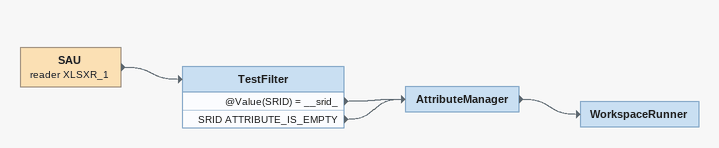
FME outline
SAU (reader XLSXR_1)
    -> TestFilter
TestFilter
    @Value(SRID) = __srid_ -> AttributeManager
    SRID ATTRIBUTE_IS_EMPTY -> AttributeManager
AttributeManager
    -> WorkspaceRunner
WorkspaceRunner
